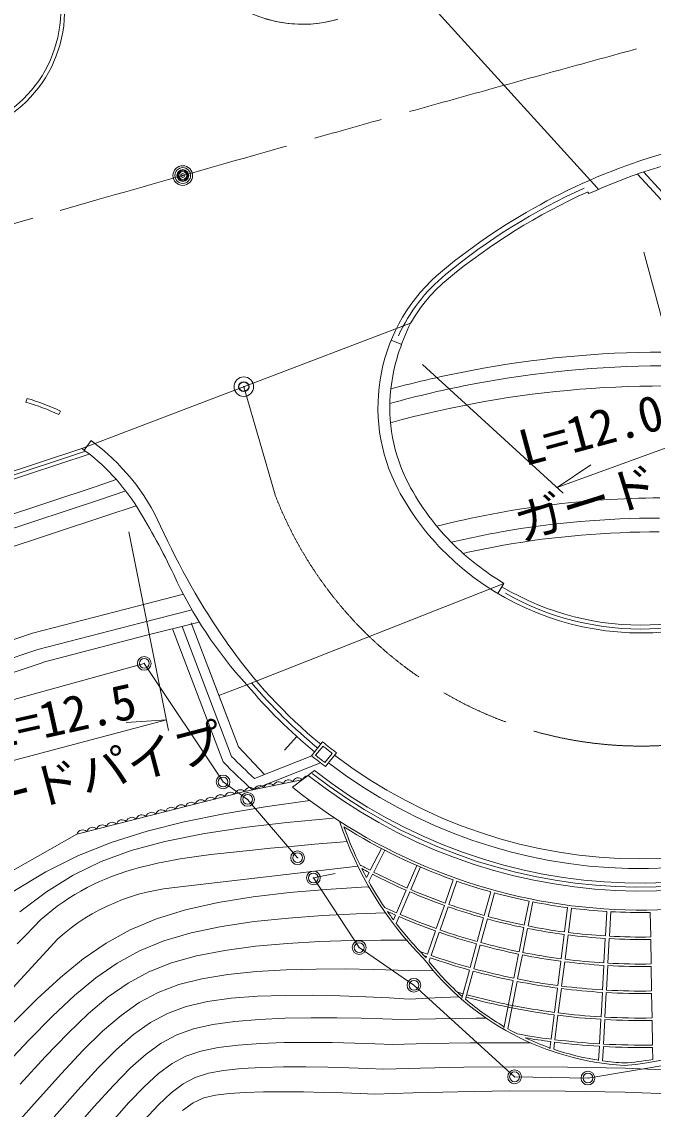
# Model space of a CAD drawing. Units: millimetres, scale not verified. Extents: x 40000 to 680000, y 20000 to 380000.
# Drawn here: x 469174 to 501355, y 265445 to 320811 of the extents above; entities that cross this region are included whole.
import ezdxf
from ezdxf.enums import TextEntityAlignment as Align

# ---------------------------------------------------------------- set-up
doc = ezdxf.new("R2010")
doc.units = ezdxf.units.MM
doc.header["$LTSCALE"] = 1000
doc.header["$PDMODE"] = 32
doc.header["$PDSIZE"] = 500
doc.linetypes.add('CHAIN', pattern=[18.5, 12, -1.5, 3.5, -1.5])
for name, color, linetype, lineweight in [('M-BGD', 7, 'Continuous', 13), ('M-BMK', 2, 'CHAIN', 13), ('M-BMK-ROW', 30, 'Continuous', 13), ('M-BMK-SRVR', 3, 'Continuous', 13), ('M-STR-HTXT', 7, 'Continuous', 13), ('M-STR-STR1', 1, 'Continuous', 13)]:
    doc.layers.add(name, color=color, linetype=linetype, lineweight=lineweight)
doc.layers.add('M-OTRS', color=6, linetype='Continuous')
doc.styles.add('ＭＳ ゴシック', font='')
doc.styles.get('ＭＳ ゴシック').set_extended_font_data('MS Gothic')

msp = doc.modelspace()

# ---------------------------------------------------------------- linework, layer by layer
at = {"layer": 'M-BGD'}
for p, q in [((500547, 313057), (505371, 307824)), ((500857, 313163), (505590, 308030)), ((498007, 312143), (498080, 312066)), ((488984, 305464), (472238, 299086)), ((488001, 304600), (488463, 304410)), ((488463, 304410), (488525, 304385)), ((469443, 301638), (469387, 301446)), ((471153, 300989), (471068, 300808)), ((467722, 297603), (472238, 299086)), ((472708, 299486), (472355, 299001)), ((467679, 297167), (472614, 298804)), ((467700, 297385), (472423, 298951)), ((472960, 297157), (473994, 297506)), ((468096, 295545), (472960, 297157)), ((473180, 296493), (474473, 296929)), ((468031, 294786), (473180, 296493)), ((461431, 291671), (473457, 295657)), ((473457, 295657), (475005, 296171)), ((493749, 292218), (480648, 287049)), ((493442, 291703), (493646, 292046)), ((493646, 292046), (493749, 292218)), ((474987, 291043), (477417, 291672)), ((469724, 289679), (474987, 291043)), ((475264, 290207), (477859, 290866)), ((470001, 288844), (475264, 290207)), ((475478, 289560), (478222, 290250)), ((477814, 290208), (480220, 283889)), ((462847, 287399), (469724, 289679)), ((476858, 289907), (479439, 283130)), ((477347, 290030), (479870, 283405)), ((470216, 288196), (475478, 289560)), ((463124, 286564), (470001, 288844)), ((463344, 285899), (470222, 288179)), ((478690, 287908), (479757, 285104)), ((480648, 287049), (479224, 286506)), ((483186, 284424), (482566, 283734)), ((484508, 284146), (483942, 283446)), ((480220, 283889), (481550, 282494)), ((484530, 283934), (484152, 283468)), ((485001, 283562), (484623, 283096)), ((485214, 283587), (484647, 282888)), ((484398, 283080), (480926, 281710)), ((483949, 283441), (481031, 282289)), ((482969, 281846), (484098, 282693)), ((483453, 282209), (480534, 281621)), ((480534, 281621), (471990, 279452)), ((479472, 280485), (481584, 280840)), ((481584, 280840), (483728, 281145)), ((483728, 281145), (483856, 281160)), ((477450, 280076), (479472, 280485)), ((482676, 280044), (484874, 280254)), ((484874, 280254), (485124, 280274)), ((473781, 279045), (475560, 279605)), ((475560, 279605), (477450, 280076)), ((478403, 279462), (480495, 279783)), ((480495, 279783), (482676, 280044)), ((462733, 274213), (471990, 279452)), ((472075, 278367), (473781, 279045)), ((474758, 278614), (476474, 279076)), ((476474, 279076), (478403, 279462)), ((485391, 279045), (484087, 278933)), ((485743, 279074), (485391, 279045)), ((473218, 278052), (474758, 278614)), ((479789, 278522), (478809, 278408)), ((480929, 278641), (479789, 278522)), ((481856, 278731), (480929, 278641)), ((482908, 278828), (481856, 278731)), ((484087, 278933), (482908, 278828)), ((486930, 277613), (487503, 278723)), ((487108, 277521), (487681, 278632)), ((470406, 277540), (472075, 278367)), ((471797, 277364), (473218, 278052)), ((476090, 277973), (475611, 277861)), ((476629, 278082), (476090, 277973)), ((477249, 278190), (476629, 278082)), ((477969, 278298), (477249, 278190)), ((478809, 278408), (477969, 278298)), ((468737, 276535), (470406, 277540)), ((475611, 277861), (475173, 277744)), ((486303, 277816), (477251, 276762)), ((486740, 277244), (486873, 277502)), ((486856, 277033), (487050, 277410)), ((488812, 276709), (489305, 277857)), ((488995, 276629), (489489, 277778)), ((470436, 276522), (471797, 277364)), ((490753, 275939), (491164, 277118)), ((490941, 275872), (491353, 277053)), ((469078, 275499), (470436, 276522)), ((482818, 276473), (480966, 276253)), ((484679, 276635), (482818, 276473)), ((486490, 276749), (484679, 276635)), ((486865, 276766), (486490, 276749)), ((488269, 275446), (488763, 276594)), ((488452, 275366), (488946, 276514)), ((492742, 275307), (493070, 276513)), ((492935, 275254), (493263, 276460)), ((479182, 275963), (477528, 275594)), ((480966, 276253), (479182, 275963)), ((490299, 274641), (490711, 275821)), ((490488, 274574), (490900, 275754)), ((494781, 274815), (495023, 276040)), ((494977, 274775), (495219, 276002)), ((477528, 275594), (476044, 275136)), ((482766, 275180), (481024, 274997)), ((484520, 275308), (482766, 275180)), ((486227, 275392), (484520, 275308)), ((487711, 275438), (486227, 275392)), ((488116, 275091), (488219, 275331)), ((488255, 274907), (488403, 275251)), ((492381, 273980), (492710, 275187)), ((496831, 274469), (496987, 275709)), ((497030, 274444), (497186, 275684)), ((498919, 274267), (498987, 275515)), ((499118, 274256), (499187, 275504)), ((501224, 274215), (501203, 275465)), ((469782, 274720), (469381, 274308)), ((470153, 275098), (469782, 274720)), ((476044, 275136), (474707, 274575)), ((479351, 274750), (477804, 274427)), ((481024, 274997), (479351, 274750)), ((492574, 273927), (492902, 275133)), ((494514, 273466), (494757, 274692)), ((494710, 273426), (494953, 274653)), ((471017, 274127), (454440, 256132)), ((469381, 274308), (468948, 273862)), ((474707, 274575), (473473, 273900)), ((477804, 274427), (476423, 274017)), ((489846, 273343), (490258, 274523)), ((490035, 273276), (490447, 274456)), ((496660, 273105), (496816, 274345)), ((496858, 273080), (497014, 274320)), ((498844, 272894), (498912, 274142)), ((499043, 272883), (499112, 274131)), ((501246, 272841), (501226, 274090)), ((473473, 273900), (472299, 273097)), ((475182, 273508), (474037, 272884)), ((476423, 274017), (475182, 273508)), ((479520, 273535), (478080, 273259)), ((481083, 273741), (479520, 273535)), ((482714, 273885), (481083, 273741)), ((484360, 273979), (482714, 273885)), ((485965, 274033), (484360, 273979)), ((487475, 274057), (485965, 274033)), ((488835, 274061), (487475, 274057)), ((492021, 272654), (492349, 273860)), ((492213, 272600), (492541, 273807)), ((472299, 273097), (471142, 272156)), ((478080, 273259), (476801, 272900)), ((489780, 273152), (489805, 273224)), ((489940, 273005), (489994, 273158)), ((494248, 272117), (494490, 273343)), ((494444, 272077), (494686, 273304)), ((496488, 271741), (496644, 272981)), ((496687, 271715), (496843, 272956)), ((474037, 272884), (472943, 272132)), ((475656, 272443), (474599, 271871)), ((476801, 272900), (475656, 272443)), ((479684, 272309), (481131, 272455)), ((481131, 272455), (482646, 272543)), ((482646, 272543), (484176, 272582)), ((484176, 272582), (485670, 272585)), ((485670, 272585), (487078, 272563)), ((487078, 272563), (488347, 272527)), ((488347, 272527), (489426, 272488)), ((490136, 272514), (489426, 272488)), ((491596, 271094), (491988, 272533)), ((491789, 271041), (492181, 272480)), ((498769, 271521), (498837, 272769)), ((498968, 271510), (499037, 272758)), ((501268, 271466), (501248, 272716)), ((471142, 272156), (469960, 271064)), ((472943, 272132), (471859, 271236)), ((474599, 271871), (473587, 271169)), ((477183, 271791), (478356, 272091)), ((478356, 272091), (479684, 272309)), ((493747, 269581), (494224, 271994)), ((493943, 269542), (494420, 271955)), ((475167, 270872), (476135, 271390)), ((476135, 271390), (477183, 271791)), ((496317, 270377), (496473, 271617)), ((496515, 270351), (496671, 271591)), ((498694, 270148), (498762, 271396)), ((498893, 270137), (498962, 271385)), ((501291, 270091), (501270, 271341)), ((469960, 271064), (468710, 269807)), ((471859, 271236), (470739, 270183)), ((473587, 271169), (472574, 270319)), ((474234, 270219), (475167, 270872)), ((478633, 270923), (477561, 270674)), ((479853, 271093), (478633, 270923)), ((481189, 271196), (479853, 271093)), ((482592, 271244), (481189, 271196)), ((484014, 271248), (482592, 271244)), ((485405, 271219), (484014, 271248)), ((486717, 271169), (485405, 271219)), ((487901, 271109), (486717, 271169)), ((488909, 271052), (487901, 271109)), ((490580, 271130), (488909, 271052)), ((491457, 271165), (490580, 271130)), ((472574, 270319), (471516, 269305)), ((473292, 269412), (474234, 270219)), ((476609, 270326), (475730, 269860)), ((477561, 270674), (476609, 270326)), ((496145, 269012), (496301, 270253)), ((496344, 268987), (496500, 270227)), ((470739, 270183), (469540, 268958)), ((475730, 269860), (474878, 269257)), ((477932, 269534), (478909, 269756)), ((478909, 269756), (480034, 269913)), ((480034, 269913), (481276, 270017)), ((481276, 270017), (482587, 270077)), ((482587, 270077), (483920, 270101)), ((483920, 270101), (485228, 270097)), ((485228, 270097), (486465, 270075)), ((486465, 270075), (487582, 270044)), ((487582, 270044), (488534, 270011)), ((490266, 270050), (488534, 270011)), ((492332, 270084), (490266, 270050)), ((492832, 270087), (492332, 270084)), ((498619, 268775), (498687, 270024)), ((498818, 268764), (498887, 270012)), ((501313, 268716), (501293, 269966)), ((471516, 269305), (470369, 268111)), ((472295, 268434), (473292, 269412)), ((474878, 269257), (474007, 268495)), ((476278, 268808), (477071, 269226)), ((477071, 269226), (477932, 269534)), ((469540, 268958), (468219, 267547)), ((475508, 268257), (476278, 268808)), ((479185, 268588), (478308, 268405)), ((480207, 268714), (479185, 268588)), ((481344, 268794), (480207, 268714)), ((482552, 268836), (481344, 268794)), ((483785, 268848), (482552, 268836)), ((484999, 268837), (483785, 268848)), ((486149, 268810), (484999, 268837)), ((487190, 268776), (486149, 268810)), ((488077, 268743), (487190, 268776)), ((489876, 268784), (488077, 268743)), ((492021, 268819), (489876, 268784)), ((494455, 268833), (492021, 268819)), ((495093, 268828), (494455, 268833)), ((496084, 268525), (496130, 268888)), ((496282, 268500), (496328, 268863)), ((498572, 267922), (498612, 268651)), ((498772, 267911), (498812, 268639)), ((501325, 267980), (501315, 268591)), ((470369, 268111), (469088, 266720)), ((471199, 267267), (472295, 268434)), ((474007, 268495), (473072, 267556)), ((474712, 267548), (475508, 268257)), ((477543, 268143), (476841, 267774)), ((478308, 268405), (477543, 268143)), ((473072, 267556), (472027, 266419)), ((473843, 266658), (474712, 267548)), ((476841, 267774), (476152, 267272)), ((479461, 267420), (478685, 267276)), ((480380, 267515), (479461, 267420)), ((481413, 267573), (480380, 267515)), ((482517, 267598), (481413, 267573)), ((483651, 267598), (482517, 267598)), ((484771, 267580), (483651, 267598)), ((485835, 267550), (484771, 267580)), ((486800, 267515), (485835, 267550)), ((487623, 267481), (486800, 267515)), ((489486, 267532), (487623, 267481)), ((491707, 267579), (489486, 267532)), ((494228, 267605), (491707, 267579)), ((496991, 267594), (494228, 267605)), ((499937, 267528), (496991, 267594)), ((503008, 267391), (499937, 267528)), ((469957, 265893), (471199, 267267)), ((476152, 267272), (475429, 266611)), ((478015, 267059), (477403, 266738)), ((478685, 267276), (478015, 267059)), ((472027, 266419), (470827, 265065)), ((472853, 265563), (473843, 266658)), ((475429, 266611), (474623, 265765)), ((477403, 266738), (476797, 266286)), ((481502, 266329), (480566, 266303)), ((482507, 266335), (481502, 266329)), ((483540, 266326), (482507, 266335)), ((484562, 266305), (483540, 266326)), ((489097, 266280), (491396, 266337)), ((491396, 266337), (494004, 266374)), ((494004, 266374), (496861, 266373)), ((496861, 266373), (499907, 266317)), ((499907, 266317), (503080, 266188)), ((468955, 264770), (469957, 265893)), ((474623, 265765), (473685, 264707)), ((476797, 266286), (476147, 265674)), ((477902, 265768), (477363, 265382)), ((478446, 266018), (477902, 265768)), ((479042, 266168), (478446, 266018)), ((479738, 266252), (479042, 266168)), ((480566, 266303), (479738, 266252)), ((485534, 266277), (484562, 266305)), ((486416, 266247), (485534, 266277)), ((487169, 266219), (486416, 266247)), ((487169, 266219), (489097, 266280)), ((471696, 264238), (472853, 265563)), ((476147, 265674), (475404, 264872))]:
    msp.add_line(p, q, dxfattribs=at)
for centre, radius, start, end in [((483488, 327183), 6500, 195.4244, 285.2555), ((483488, 327183), 6500, 195.7939, 286.0698), ((464861, 321393), 6300, 285.8512, 15.8466), ((464861, 321393), 6500, 285.8512, 15.8466), ((510900, 283493), 31919, 106.4335, 129.4763), ((510940, 283420), 31750, 114.3862, 129.4492), ((510940, 283420), 31400, 113.2147, 114.1802), ((510940, 283420), 31500, 114.2396, 129.4492), ((496326, 301181), 9000, 129.4492, 207.9271), ((496326, 301181), 8750, 129.4492, 155.3656), ((496326, 301181), 8500, 129.4492, 149.7419), ((498419, 300797), 10524, 153.5102, 172.7975), ((502000, 251025), 52972, 90.1866, 100.7778), ((502131, 249918), 54083, 100.6951, 105.1704), ((502001, 251019), 52277, 90.204, 100.7824), ((502447, 248711), 54628, 100.7891, 105.4134), ((496290, 301179), 8364, 173.5656, 207.5808), ((501836, 250019), 52250, 83.8621, 105.3979), ((466230, 290596), 11300, 64.6532, 73.78), ((466230, 290596), 11500, 64.6532, 73.78), ((466077, 290469), 10592, 31.8617, 54.4369), ((466230, 290596), 11000, 24.3515, 53.9229), ((499867, 303047), 13000, 207.5764, 225.7547), ((499867, 303047), 12400, 207.5764, 225.7547), ((501836, 250019), 46550, 90.1783, 104.3124), ((445828, 277948), 34400, 25.3253, 31.7718), ((509960, 310388), 37000, 204.3515, 214.9537), ((501664, 248980), 46562, 89.99, 99.9678), ((501542, 250122), 45416, 100.0655, 103.3382), ((501708, 247356), 47486, 90.059, 99.6746), ((500739, 303942), 13650, 224.859, 239.1953), ((501881, 249219), 45680, 100.2816, 102.9197), ((500739, 303942), 14250, 225.7547, 304.5589), ((496504, 301614), 21530, 204.5657, 222.5711), ((500739, 303942), 13850, 239.1953, 304.5589), ((500739, 303942), 14050, 240.4932, 302.9015), ((500739, 303942), 25750, 214.9537, 230.6544), ((500739, 303942), 26250, 220.059, 230.6608), ((500739, 303942), 26000, 220.2511, 230.6576), ((500739, 303942), 25600, 230.6524, 232.667), ((500739, 303942), 25750, 230.9882, 232.3233), ((500739, 303942), 29780, 224.3371, 228.2932), ((500739, 303943), 29280, 224.5397, 227.6922), ((500739, 303942), 26500, 230.6638, 232.61), ((500739, 303942), 26350, 230.9882, 232.2929), ((500739, 303942), 26250, 232.6254, 304.5503), ((500739, 303942), 25750, 232.6572, 306.9313), ((483751, 282132), 284, 94.6102, 159.1453), ((500739, 303942), 27390, 231.7095, 302.7934), ((500739, 303942), 27190, 231.9345, 302.5684), ((500739, 303942), 26990, 231.9345, 304.5506), ((480806, 281539), 284, 39.5479, 163.248), ((481297, 281638), 284, 39.5479, 163.248), ((481788, 281737), 284, 39.5479, 163.248), ((482278, 281836), 284, 39.5479, 163.248), ((482769, 281935), 284, 39.5479, 163.248), ((500739, 303942), 28356, 231.1932, 303.3096), ((483260, 282034), 284, 41.8667, 163.248), ((478811, 281030), 299, 44.1383, 164.3451), ((479314, 281157), 299, 44.1383, 164.3451), ((479817, 281285), 299, 44.1383, 164.3451), ((480319, 281412), 299, 44.1383, 164.3451), ((476801, 280519), 299, 44.1383, 164.3451), ((477304, 280647), 299, 44.1383, 164.3451), ((477806, 280774), 299, 44.1383, 164.3451), ((478309, 280902), 299, 44.1383, 164.3451), ((474288, 279881), 299, 44.1383, 164.3451), ((474791, 280009), 299, 44.1383, 164.3451), ((475293, 280137), 299, 44.1383, 164.3451), ((475796, 280264), 299, 44.1383, 164.3451), ((476298, 280392), 299, 44.1383, 164.3451), ((472278, 279371), 299, 44.1383, 164.3451), ((472780, 279499), 299, 44.1383, 164.3451), ((473283, 279626), 299, 44.1383, 164.3451), ((473785, 279754), 299, 44.1383, 164.3451), ((502395, 285736), 17935, 198.256, 224.6922), ((502395, 285736), 17810, 199.3973, 206.3489), ((500739, 303942), 28481, 237.8797, 250.3556), ((478010, 266276), 11814, 103.8961, 131.6924), ((500739, 303942), 29731, 241.1717, 242.324), ((502395, 285736), 17810, 206.8198, 208.4766), ((500739, 303942), 29856, 241.5166, 242.3256), ((500739, 303942), 29856, 242.7095, 246.3499), ((500739, 303942), 29731, 242.7095, 246.3483), ((502395, 285736), 17810, 209.2513, 214.2435), ((500739, 303942), 28481, 250.758, 254.3799), ((478010, 266276), 10514, 94.1401, 131.6924), ((500739, 303942), 29856, 246.7337, 250.3742), ((500739, 303942), 29731, 246.7337, 250.3726), ((500739, 303942), 28481, 254.7823, 258.4219), ((500739, 303942), 29856, 250.758, 254.3984), ((500739, 303942), 29731, 250.758, 254.3968), ((500739, 303942), 28481, 258.8243, 262.4304), ((500739, 303942), 31106, 245.1604, 246.3653), ((500739, 303942), 31231, 245.5471, 246.3668), ((502395, 285736), 17810, 215.0308, 216.7052), ((500739, 303942), 31231, 246.7337, 250.3911), ((500739, 303942), 31106, 246.7337, 250.3896), ((500739, 303942), 29731, 254.7823, 258.4388), ((500739, 303942), 28481, 262.8327, 266.4724), ((500739, 303942), 28481, 266.8748, 270.9335), ((502395, 285736), 17810, 217.4456, 224.6922), ((500739, 303942), 29856, 254.7823, 258.4404), ((500739, 303942), 29856, 258.8243, 262.4489), ((500739, 303942), 29731, 258.8243, 262.4473), ((500739, 303942), 31231, 250.758, 254.4153), ((500739, 303942), 31106, 250.758, 254.4139), ((500739, 303942), 29856, 262.8327, 266.4909), ((500739, 303942), 29731, 262.8327, 266.4893), ((500739, 303942), 29856, 266.8748, 270.9335), ((500739, 303942), 29731, 266.8748, 270.9335), ((500739, 303942), 31231, 254.7823, 258.4574), ((500739, 303942), 31106, 254.7823, 258.4559), ((500739, 303942), 32481, 249.7096, 250.4052), ((500677, 281514), 13860, 217.2582, 266.6392), ((500739, 303942), 32606, 250.2007, 250.4065), ((500677, 281514), 13736, 217.2582, 217.5002), ((500677, 281514), 13736, 218.4923, 228.7554), ((500739, 303942), 32606, 250.758, 254.4308), ((500739, 303942), 32481, 250.758, 254.4295), ((500739, 303942), 31231, 258.8243, 262.4658), ((500739, 303942), 31106, 258.8243, 262.4643), ((500739, 303942), 31231, 262.8327, 266.5078), ((500739, 303942), 31106, 262.8327, 266.5064), ((500739, 303942), 32606, 254.7823, 258.4728), ((500739, 303942), 32481, 254.7823, 258.4715), ((500739, 303942), 31231, 266.8748, 270.9335), ((500739, 303942), 31106, 266.8748, 270.9335), ((500739, 303942), 32606, 258.8243, 262.4813), ((500739, 303942), 32481, 258.8243, 262.4799), ((500739, 303942), 33856, 253.9431, 254.4438), ((500739, 303942), 32606, 262.8327, 266.5233), ((500739, 303942), 32481, 262.8327, 266.522), ((500739, 303942), 32606, 266.8748, 270.9335), ((500739, 303942), 32481, 266.8748, 270.9335), ((500739, 303942), 33981, 254.3724, 254.445), ((500677, 281514), 13736, 229.6802, 239.7624), ((500739, 303942), 33981, 254.7823, 262.4955), ((500739, 303942), 33856, 254.7823, 262.4943), ((498921, 281662), 14017, 273.8589, 311.8875), ((500739, 303942), 33981, 262.8327, 266.5375), ((500739, 303942), 33856, 262.8327, 266.5363), ((500739, 303942), 33981, 266.8748, 270.9335), ((500739, 303942), 33856, 266.8748, 270.9335), ((500677, 281514), 13736, 240.6427, 242.9467), ((500739, 303942), 35231, 259.6831, 262.5075), ((500677, 281514), 13736, 244.8214, 250.4886), ((500739, 303942), 35356, 260.3839, 262.5086), ((500739, 303942), 35356, 262.8327, 266.5506), ((500739, 303942), 35231, 262.8327, 266.5495), ((500739, 303942), 35356, 266.8748, 270.9335), ((500739, 303942), 35231, 266.8748, 270.9335), ((500677, 281514), 13736, 251.3413, 261.1904), ((498921, 281662), 13892, 273.8589, 279.9664), ((500677, 281514), 13736, 262.0283, 266.6392)]:
    msp.add_arc(centre, radius, start, end, dxfattribs=at)
at = {"layer": 'M-BMK'}
for p, q in [((369209, 282267), (471128, 311208)), ((482084, 296727), (480492, 302230))]:
    msp.add_line(p, q, dxfattribs=at)
msp.add_arc((500740, 303934), 20000, 201.1234, 304.5596, dxfattribs=at)
msp.add_spline([(471128, 311208), (486163, 315461), (501224, 319622), (516334, 323599), (531515, 327298)], degree=3, dxfattribs=at)
at = {"layer": 'M-BMK-ROW'}
for p, q in [((465772, 285472), (475421, 288144)), ((475421, 288144), (479435, 282109)), ((479435, 282109), (480684, 281221)), ((480684, 281221), (483234, 278251)), ((485145, 277454), (484034, 277222)), ((484034, 277222), (486368, 273673)), ((486368, 273673), (489159, 271754)), ((489159, 271754), (494286, 267094)), ((498026, 267032), (503502, 267939)), ((494286, 267094), (498026, 267032))]:
    msp.add_line(p, q, dxfattribs=at)
for centre in [(475421, 288144), (479435, 282109), (480684, 281221), (483234, 278251), (484034, 277222), (486368, 273673), (489159, 271754), (494286, 267094), (498026, 267032)]:
    msp.add_circle(centre, 350, dxfattribs=at)
for p in [(475421, 288144), (479435, 282109), (480684, 281221), (483234, 278251), (484034, 277222), (486368, 273673), (489159, 271754), (494286, 267094), (498026, 267032)]:
    msp.add_point(p, dxfattribs=at)
at = {"layer": 'M-BMK-SRVR'}
for centre, radius in [((477381, 312982), 500), ((477381, 312982), 400), ((477381, 312982), 300), ((477381, 312982), 200), ((477381, 312982), 100), ((477381, 312982), 20), ((480492, 302230), 500)]:
    msp.add_circle(centre, radius, dxfattribs=at)
for p in [(477381, 312982), (480492, 302230)]:
    msp.add_point(p, dxfattribs=at)
at = {"layer": 'M-OTRS'}
msp.add_point((480492, 302230), dxfattribs=at)
at = {"layer": 'M-STR-HTXT'}
for p, q in [((503561, 299113), (500875, 309085)), ((496772, 296811), (489597, 303369)), ((496456, 297101), (503423, 299626)), ((496456, 297101), (498166, 298252)), ((476654, 284721), (474631, 294837)), ((466237, 282549), (476546, 285263)), ((476546, 285263), (474488, 285134))]:
    msp.add_line(p, q, dxfattribs=at)
at = {"layer": 'M-STR-STR1'}
for p, q in [((489225, 322556), (498495, 312350)), ((498495, 312350), (498562, 312278))]:
    msp.add_line(p, q, dxfattribs=at)
msp.add_arc((509796, 286578), 28048, 106.0815, 113.611, dxfattribs=at)

# ---------------------------------------------------------------- texts
at = {"layer": 'M-STR-HTXT', "style": 'ＭＳ ゴシック'}
for s, rotation, p in [('L=12.0', 15.057, (494954, 297647)), ('ガードパイプ', 17.284, (494788, 293799)), ('L=12.5', 12.521, (467974, 283240)), ('ガードパイプ', 14.748, (465233, 279044))]:
    msp.add_text(s, height=1833, rotation=rotation, dxfattribs=at).set_placement(p, align=Align.BOTTOM_LEFT)

doc.saveas('drawing.dxf')
